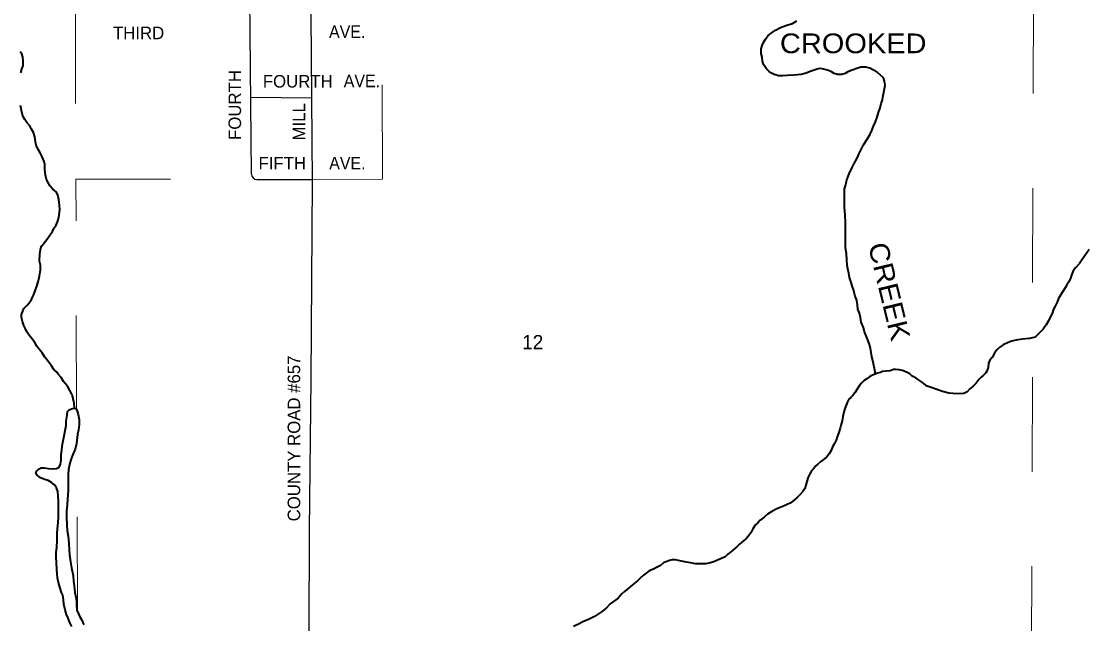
# Model space of a CAD drawing. Extents: x 203.72 to 207.65, y 44.91 to 48.84.
# Drawn here: x 205.361 to 206.487, y 46.277 to 46.914 of the extents above; entities that cross this region are included whole.
import ezdxf
from ezdxf.enums import TextEntityAlignment as Align

# ---------------------------------------------------------------- set-up
doc = ezdxf.new("R2010")
doc.units = 0
doc.header["$LTSCALE"] = 0.0075
doc.linetypes.add('LONG_DASHED', pattern=[7.5, 6, -1.5])
doc.linetypes.add('MEDIUM_DASHED', pattern=[4.5, 3, -1.5])
for name, color, linetype, lineweight in [('14', 7, 'Continuous', 25), ('15', 7, 'MEDIUM_DASHED', 13), ('25', 7, 'Continuous', 35), ('4', 7, 'LONG_DASHED', 13)]:
    doc.layers.add(name, color=color, linetype=linetype, lineweight=lineweight)
for name, color, linetype in [('29', 7, 'Continuous'), ('45', 7, 'Continuous'), ('49', 7, 'Continuous')]:
    doc.layers.add(name, color=color, linetype=linetype)

msp = doc.modelspace()

# ---------------------------------------------------------------- linework, layer by layer
at = {"layer": '14'}
for p, q in [((205.603977, 46.752273), (205.597538, 47.50947)), ((205.60322, 46.833902), (205.667424, 46.833144)), ((205.609659, 46.74678), (205.667992, 46.74678))]:
    msp.add_line(p, q, dxfattribs=at)
msp.add_lwpolyline([(205.663826, 47.446023), (205.665152, 47.272538), (205.665909, 47.098485), (205.666667, 46.921023), (205.667424, 46.832955), (205.667992, 46.744129), (205.666667, 46.535795), (205.665152, 46.375758), (205.664583, 46.267235), (205.66572, 46.163636)], dxfattribs=at)
msp.add_arc((205.609664, 46.752375), 0.005682, 180.49208, 270, dxfattribs=at)
at = {"layer": '15'}
for p, q in [((206.42822, 46.037689), (206.430871, 47.017235)), ((205.419129, 46.50303), (205.418371, 46.747159)), ((205.419886, 46.289962), (205.419318, 46.46875))]:
    msp.add_line(p, q, dxfattribs=at)
at = {"layer": '25'}
for points in [[(206.170076, 46.909848), (206.175947, 46.911742), (206.180682, 46.914583)], [(206.260038, 46.559091), (206.25928, 46.563826), (206.258333, 46.568182), (206.257386, 46.572159), (206.255871, 46.576136), (206.253788, 46.58125), (206.252273, 46.585606), (206.250947, 46.590341), (206.248674, 46.595833), (206.247727, 46.600758), (206.24678, 46.605303), (206.245076, 46.60947), (206.244697, 46.614015), (206.243939, 46.618561), (206.242045, 46.624432), (206.24072, 46.629167), (206.239394, 46.633144), (206.237879, 46.637879), (206.236364, 46.642992), (206.235417, 46.647538), (206.23447, 46.652273), (206.233902, 46.65625), (206.233333, 46.661742), (206.232955, 46.668371), (206.232008, 46.674432), (206.232197, 46.683144), (206.232008, 46.694508), (206.232008, 46.700947), (206.231629, 46.70947), (206.231061, 46.717045), (206.231061, 46.729167), (206.231061, 46.736742), (206.232008, 46.740152), (206.233333, 46.746212), (206.235985, 46.752652), (206.238826, 46.758712), (206.241288, 46.763636), (206.244318, 46.769129), (206.246402, 46.774242), (206.248864, 46.778977), (206.251136, 46.783523), (206.254924, 46.789394), (206.257955, 46.794697), (206.260038, 46.798674), (206.261742, 46.80303), (206.263826, 46.807765), (206.265341, 46.8125), (206.267045, 46.817424), (206.268561, 46.822538), (206.269886, 46.827083), (206.271212, 46.830871), (206.27197, 46.835606), (206.272917, 46.840909), (206.273864, 46.846591), (206.273106, 46.850758), (206.272159, 46.854167), (206.269129, 46.857197), (206.265341, 46.860227), (206.261553, 46.8625), (206.257765, 46.864583), (206.253409, 46.865341), (206.248106, 46.865341), (206.243939, 46.864205), (206.239015, 46.8625), (206.23447, 46.860606), (206.231818, 46.858902), (206.22822, 46.857576), (206.223485, 46.857576), (206.219886, 46.858902), (206.217235, 46.860417), (206.214205, 46.862121), (206.208902, 46.863447), (206.206061, 46.864015), (206.20303, 46.863826), (206.199053, 46.8625), (206.194508, 46.860985), (206.19053, 46.85928), (206.185038, 46.857765), (206.177462, 46.857197), (206.170265, 46.856629), (206.16572, 46.85625), (206.161364, 46.85625), (206.156629, 46.857576), (206.153788, 46.85928), (206.151326, 46.860985), (206.148674, 46.863636), (206.146591, 46.866288), (206.145455, 46.868371), (206.144129, 46.87178), (206.14375, 46.875947), (206.142992, 46.880114), (206.142992, 46.885038), (206.143939, 46.888258), (206.145455, 46.891667), (206.147348, 46.895076), (206.149811, 46.898485), (206.153409, 46.901515), (206.158144, 46.904545), (206.163258, 46.907386), (206.170076, 46.909848)], [(205.360038, 46.859659), (205.361174, 46.863447), (205.3625, 46.867424), (205.3625, 46.872159), (205.362311, 46.875947), (205.361174, 46.879545), (205.35947, 46.881818)], [(205.414015, 46.519697), (205.412121, 46.523485), (205.40947, 46.52822), (205.407197, 46.530871), (205.405114, 46.532955), (205.402652, 46.537121), (205.399621, 46.54072), (205.397727, 46.543182), (205.395076, 46.545833), (205.392424, 46.549621), (205.389394, 46.553788), (205.385606, 46.558712), (205.382576, 46.563258), (205.379356, 46.567614), (205.377083, 46.570455), (205.375, 46.574242), (205.371402, 46.578977), (205.36875, 46.582576), (205.366667, 46.585606), (205.364962, 46.588636), (205.363447, 46.592424), (205.361742, 46.596402), (205.360985, 46.600758), (205.360985, 46.603788), (205.362121, 46.607576), (205.363258, 46.610417), (205.365152, 46.612121), (205.367045, 46.614205), (205.368939, 46.616288), (205.371402, 46.619697), (205.372538, 46.622159), (205.374053, 46.625), (205.375379, 46.628788), (205.376894, 46.633712), (205.378598, 46.638636), (205.379924, 46.644318), (205.380871, 46.651136), (205.380871, 46.65625), (205.379924, 46.660227), (205.380114, 46.667992), (205.380871, 46.672538), (205.382008, 46.676136), (205.383712, 46.678409), (205.386364, 46.681439), (205.388826, 46.684659), (205.391477, 46.688826), (205.39375, 46.691667), (205.395455, 46.695644), (205.397538, 46.698485), (205.399053, 46.702083), (205.400379, 46.706629), (205.401515, 46.714583), (205.401136, 46.719508), (205.400379, 46.725379), (205.399242, 46.730114), (205.397917, 46.733144), (205.395644, 46.735227), (205.393561, 46.736742), (205.391098, 46.739583), (205.389583, 46.742235), (205.387121, 46.74678), (205.386364, 46.751136), (205.385606, 46.756818), (205.385417, 46.7625), (205.384659, 46.765909), (205.382765, 46.770833), (205.380492, 46.774811), (205.37803, 46.778977), (205.376515, 46.783144), (205.375758, 46.786553), (205.375, 46.791856), (205.373485, 46.796402), (205.371591, 46.8), (205.369508, 46.803598), (205.366667, 46.807008), (205.364205, 46.810038), (205.362311, 46.813826), (205.360795, 46.819697), (205.359848, 46.824811)], [(206.489773, 46.672538), (206.486364, 46.667992), (206.482386, 46.662121), (206.479356, 46.657955), (206.475568, 46.653598), (206.472727, 46.650189), (206.471212, 46.646591), (206.469886, 46.642424), (206.467992, 46.638447), (206.466098, 46.635417), (206.464394, 46.632008), (206.461932, 46.62822), (206.45947, 46.624242), (206.457386, 46.620833), (206.455871, 46.616856), (206.453598, 46.612689), (206.452083, 46.60947), (206.450379, 46.604924), (206.448485, 46.600947), (206.446591, 46.597159), (206.444129, 46.592992), (206.440909, 46.588447), (206.438258, 46.585417), (206.434848, 46.582386), (206.432576, 46.580114), (206.426515, 46.578598), (206.419129, 46.577652), (206.412311, 46.576705), (206.407576, 46.575568), (206.403409, 46.573864), (206.398864, 46.57178), (206.395265, 46.569318), (206.392045, 46.566477), (206.389394, 46.562879), (206.386932, 46.558523), (206.384659, 46.555682), (206.383144, 46.552273), (206.382765, 46.547917), (206.381439, 46.544129), (206.380303, 46.542235), (206.377841, 46.539583), (206.375568, 46.537689), (206.373295, 46.535417), (206.370265, 46.53125), (206.367045, 46.52822), (206.363636, 46.525379), (206.360606, 46.522159), (206.357197, 46.520265), (206.351705, 46.520076), (206.345833, 46.520265), (206.341288, 46.520644), (206.334659, 46.522538), (206.328598, 46.524432), (206.322727, 46.526705), (206.318371, 46.52822), (206.315341, 46.530492), (206.312311, 46.532576), (206.30928, 46.534848), (206.306629, 46.536742), (206.302652, 46.538826), (206.300189, 46.541288), (206.297348, 46.542614), (206.294886, 46.54375), (206.292424, 46.544697), (206.288636, 46.545265), (206.285417, 46.545644), (206.282765, 46.545644), (206.279167, 46.544508), (206.275, 46.543939), (206.271212, 46.543561), (206.268939, 46.542614), (206.265909, 46.541856), (206.263258, 46.540909), (206.260606, 46.539583), (206.257386, 46.537879), (206.254735, 46.535985), (206.251705, 46.534091), (206.249053, 46.531439), (206.24697, 46.528977), (206.244318, 46.525), (206.241856, 46.521212), (206.239583, 46.517992), (206.237689, 46.516098), (206.235606, 46.514205), (206.23428, 46.511553), (206.232576, 46.508144), (206.23125, 46.504545), (206.230114, 46.500758), (206.229167, 46.496212), (206.228409, 46.491288), (206.227083, 46.486553), (206.226326, 46.483712), (206.224811, 46.479167), (206.223295, 46.474621), (206.222159, 46.470833), (206.220455, 46.467614), (206.218371, 46.464015), (206.216856, 46.460038), (206.214773, 46.456439), (206.212121, 46.453409)], [(206.263826, 46.541098), (206.262689, 46.54697), (206.261742, 46.551705), (206.260985, 46.555303), (206.260038, 46.559091)], [(205.414015, 46.519697), (205.415152, 46.515152), (205.416098, 46.510606), (205.416667, 46.504735)], [(205.389015, 46.42822), (205.385606, 46.429356), (205.381061, 46.43125), (205.377273, 46.433902), (205.375947, 46.436553), (205.377083, 46.438636), (205.378788, 46.440341), (205.381818, 46.441667), (205.385227, 46.441856), (205.389394, 46.441098), (205.393561, 46.44053), (205.397727, 46.441098), (205.400758, 46.442614), (205.402083, 46.445455), (205.402652, 46.449811), (205.402841, 46.45625), (205.403598, 46.460227), (205.403788, 46.464962), (205.404735, 46.470455), (205.405871, 46.475568), (205.407197, 46.481061), (205.408144, 46.486553), (205.407955, 46.491098), (205.409091, 46.497348), (205.40947, 46.501326), (205.411364, 46.50303), (205.413636, 46.504167), (205.416098, 46.504735), (205.418371, 46.504545), (205.419697, 46.501894), (205.420833, 46.498106), (205.42178, 46.492803), (205.42197, 46.4875), (205.421212, 46.482008), (205.420076, 46.477083), (205.419129, 46.467424), (205.417424, 46.461553), (205.415152, 46.455871), (205.413258, 46.451136), (205.411932, 46.446591), (205.410417, 46.439962), (205.410038, 46.434659), (205.410038, 46.425568), (205.410227, 46.417803), (205.409659, 46.408523), (205.409091, 46.402652), (205.408523, 46.396402), (205.408523, 46.389773), (205.408902, 46.381061), (205.40928, 46.375568), (205.410038, 46.369508), (205.410795, 46.361742), (205.411364, 46.354735), (205.411742, 46.349811), (205.412689, 46.342424), (205.413636, 46.335985), (205.41553, 46.327462), (205.415909, 46.32178), (205.416477, 46.316856), (205.417235, 46.309848), (205.418371, 46.305114), (205.419129, 46.300379), (205.418939, 46.29678), (205.419508, 46.291098), (205.421023, 46.2875), (205.422348, 46.284848), (205.424432, 46.28125), (205.425758, 46.27822), (205.427273, 46.275947)], [(206.212121, 46.453409), (206.208333, 46.450379), (206.206061, 46.448295), (206.202841, 46.445644), (206.200758, 46.44375), (206.198106, 46.44072), (206.196023, 46.438447), (206.193939, 46.434659), (206.192614, 46.431818), (206.191288, 46.427273), (206.190152, 46.423295), (206.189015, 46.419886), (206.186932, 46.416856), (206.183902, 46.413258), (206.181061, 46.410417), (206.178598, 46.408333), (206.176326, 46.406439), (206.173485, 46.404356), (206.170455, 46.40303), (206.166477, 46.401326), (206.162879, 46.399621), (206.158712, 46.397917), (206.154167, 46.395455), (206.149432, 46.392803), (206.146023, 46.389583), (206.141856, 46.386364), (206.139394, 46.383712), (206.136553, 46.381061), (206.134091, 46.377273), (206.131818, 46.373106), (206.129735, 46.370265), (206.127083, 46.366667), (206.124811, 46.365152), (206.122159, 46.362879), (206.120076, 46.360985), (206.117045, 46.358333), (206.113068, 46.354545), (206.110417, 46.352652), (206.107765, 46.350379), (206.104735, 46.347727), (206.101705, 46.346212), (206.09678, 46.343939), (206.092803, 46.342424), (206.089015, 46.341098), (206.08447, 46.340341), (206.080682, 46.340152), (206.073485, 46.340341), (206.068182, 46.341098), (206.063826, 46.341856), (206.058523, 46.343182), (206.052462, 46.344508), (206.048864, 46.344508), (206.046023, 46.34375), (206.042992, 46.342614), (206.039773, 46.341098), (206.036553, 46.338447), (206.032197, 46.336364), (206.028977, 46.334659), (206.024621, 46.332765), (206.021212, 46.330492), (206.018561, 46.32822), (206.014962, 46.325189), (206.012121, 46.322348), (206.006818, 46.317992), (206.002083, 46.314205), (205.998485, 46.310985), (205.995076, 46.308144), (205.991667, 46.303788), (205.983144, 46.297917), (205.979356, 46.29375), (205.975189, 46.290152), (205.971023, 46.287311), (205.966667, 46.284659), (205.960985, 46.281629), (205.954356, 46.278977), (205.950379, 46.276894), (205.944508, 46.274053)], [(205.414205, 46.274053), (205.411742, 46.278788), (205.410038, 46.282576), (205.408523, 46.286553), (205.407197, 46.291477), (205.405682, 46.297538), (205.405114, 46.302083), (205.404545, 46.307197), (205.40303, 46.310038), (205.401326, 46.31553), (205.4, 46.320455), (205.399053, 46.325379), (205.398485, 46.329545), (205.398295, 46.334091), (205.397917, 46.341477), (205.397538, 46.34697), (205.397538, 46.352462), (205.398106, 46.357576), (205.398485, 46.365152), (205.398485, 46.372538), (205.399053, 46.377273), (205.399621, 46.384091), (205.399811, 46.389962), (205.4, 46.395076), (205.4, 46.400379), (205.4, 46.406818), (205.399621, 46.411932), (205.399242, 46.416667), (205.397917, 46.420644), (205.395833, 46.423674), (205.392424, 46.426136), (205.389015, 46.42822)]]:
    msp.add_lwpolyline(points, dxfattribs=at)
at = {"layer": '4'}
msp.add_lwpolyline([(205.423485, 47.5), (205.41875, 47.005492), (205.417803, 46.927083), (205.418371, 46.747159), (205.609659, 46.74678), (205.667992, 46.74678), (205.742614, 46.74697), (205.741856, 46.918182)], dxfattribs=at)

# ---------------------------------------------------------------- texts
at = {"layer": '29', "width": 1.1}
msp.add_text('CROOKED', height=0.02083, dxfattribs=at).set_placement((206.240152, 46.880303), align=Align.CENTER)
msp.add_text('CREEK', height=0.02083, rotation=283.583, dxfattribs=at).set_placement((206.268178, 46.625931), align=Align.CENTER)
at = {"layer": '45'}
msp.add_text('12', height=0.01496, dxfattribs=at).set_placement((205.901326, 46.567235), align=Align.CENTER)
at = {"layer": '49'}
for s, p in [('THIRD', (205.484659, 46.895076)), ('FOURTH', (205.652936, 46.843939)), ('FIFTH', (205.636553, 46.757386))]:
    msp.add_text(s, height=0.01326, dxfattribs=at).set_placement(p, align=Align.CENTER)
at = {"layer": '49', "width": 0.95}
for p in [(205.705208, 46.896402), (205.720739, 46.844318), (205.705398, 46.757386)]:
    msp.add_text('AVE.', height=0.01326, dxfattribs=at).set_placement(p, align=Align.CENTER)
at = {"layer": '49'}
for s, p in [('FOURTH', (205.592992, 46.825473)), ('MILL', (205.660795, 46.80767)), ('COUNTY ROAD #657', (205.655492, 46.472822))]:
    msp.add_text(s, height=0.01326, rotation=90, dxfattribs=at).set_placement(p, align=Align.CENTER)

doc.saveas('drawing.dxf')
